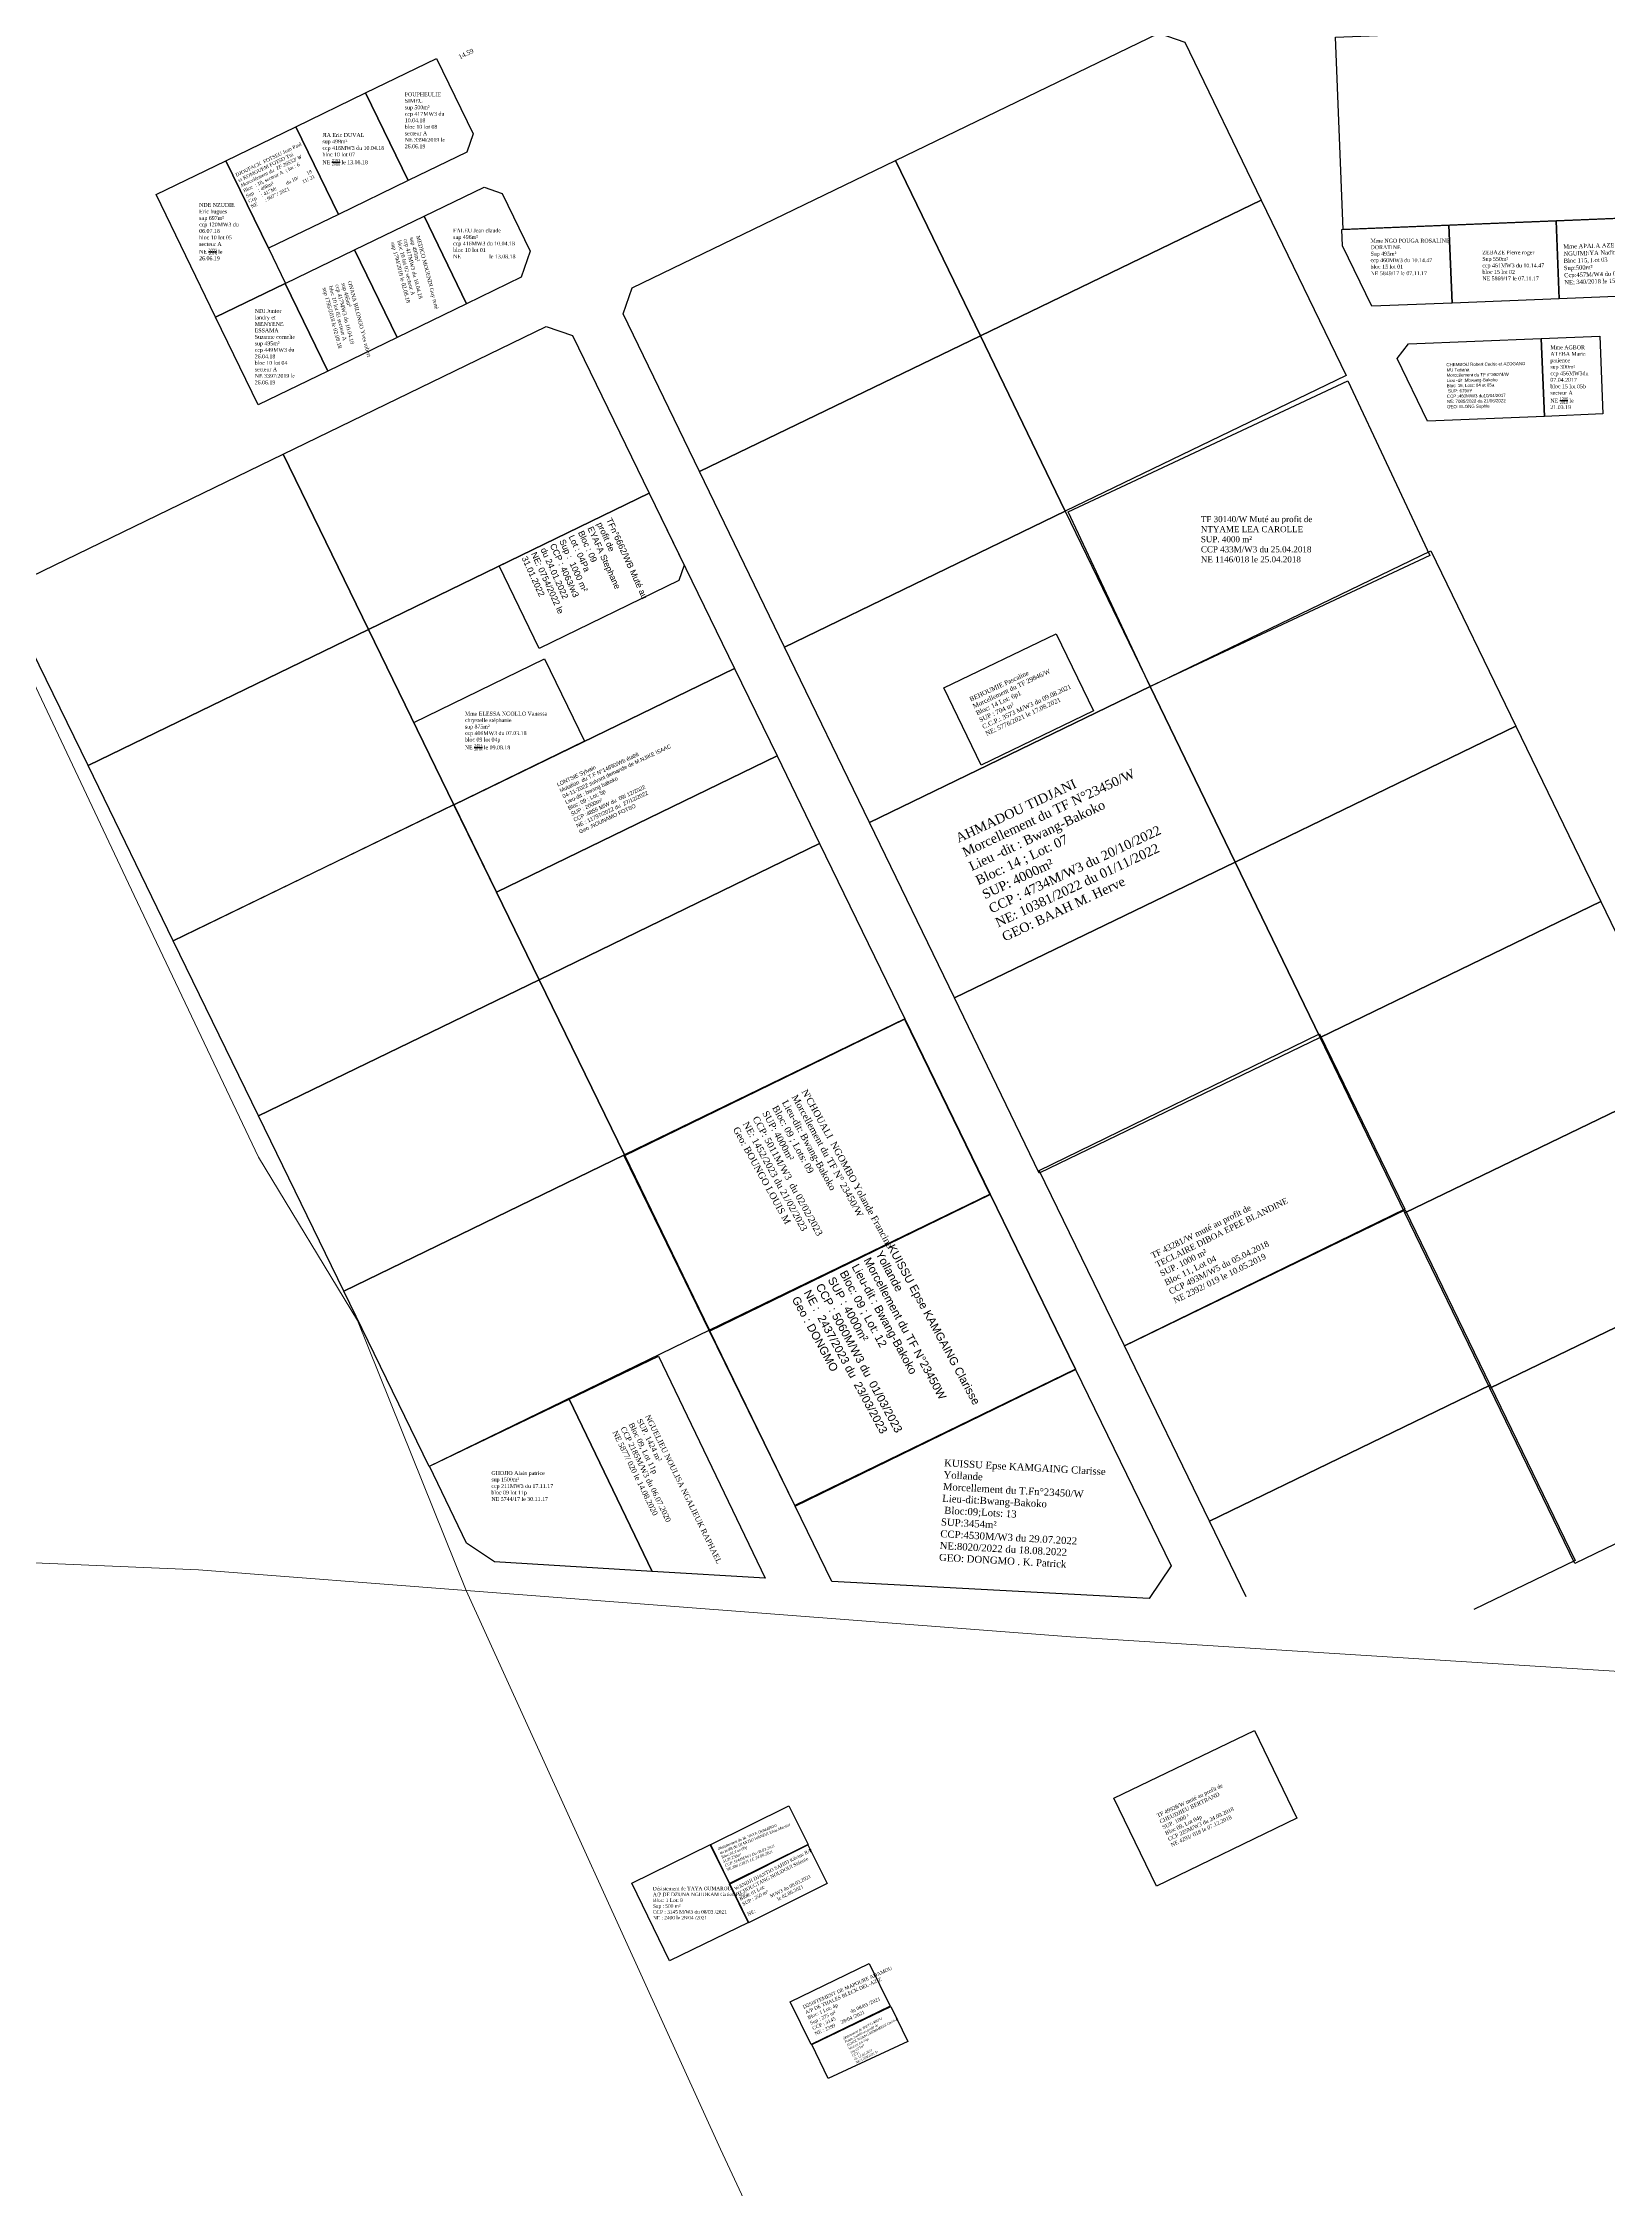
# Model space of a CAD drawing. Header units: millimetres. Extents: x 590121 to 927379, y 438565 to 1441738.
# Drawn here: x 592184 to 592586, y 440541 to 441091 of the extents above; entities that cross this region are included whole.
import ezdxf
from ezdxf.enums import TextEntityAlignment as Align

# ---------------------------------------------------------------- set-up
doc = ezdxf.new("R2010")
doc.units = ezdxf.units.MM
doc.header["$LTSCALE"] = 10
for name, color, linetype in [('Cotation Linéaire', 255, 'Continuous'), ('end maj 26 02 2021', 30, 'Continuous'), ('MAJ AOUT 2021', 7, 'Continuous'), ('MAJ AVRIL 2021', 7, 'Continuous'), ('MAJ JAN 2022', 12, 'Continuous'), ('MAJ JUIN 2021', 191, 'Continuous'), ('MAJ JUIN 24.06.2021', 194, 'Continuous'), ('MAJ NOV 2021', 7, 'Continuous'), ('Parcelle MAJ', 6, 'Continuous')]:
    doc.layers.add(name, color=color, linetype=linetype)
doc.layers.add('MAJ APRES LE 13.01.2023', color=222, linetype='Continuous', lineweight=30)
doc.layers.add('Roads_others', color=24, linetype='Continuous', lineweight=9)
doc.styles.get("Standard").update_dxf_attribs({"font": 'arial.ttf'})
doc.styles.add('Times 1.0', font='times.ttf', dxfattribs={"width": 0.99, "height": 1})
doc.styles.add('Times 3.0', font='times.ttf', dxfattribs={"width": 0.99, "height": 3})

msp = doc.modelspace()

# ---------------------------------------------------------------- linework, layer by layer
at = {"flags": 128}
for points in [[(592477.33, 441091.52), (592496.93, 441051.02), (592424.92, 441016.17), (592403.14, 441061.18), (592470.65, 441093.85)], [(592403.14, 441061.18), (592424.92, 441016.17), (592352.91, 440981.32), (592333.3, 441021.83), (592335.63, 441028.51)], [(592496.93, 441051.02), (592518.71, 441006.01), (592446.7, 440971.16), (592424.92, 441016.17)], [(592320.27, 441016.25), (592339.96, 440975.78), (592268, 440940.83), (592246.13, 440985.79), (592313.59, 441018.56)], [(592424.92, 441016.17), (592446.7, 440971.16), (592374.69, 440936.31), (592352.91, 440981.32)], [(592246.13, 440985.79), (592268, 440940.83), (592196.04, 440905.87), (592176.36, 440946.34), (592178.67, 440953.02)], [(592339.96, 440975.78), (592361.83, 440930.82), (592289.87, 440895.86), (592268, 440940.83)], [(592446.7, 440971.16), (592468.48, 440926.15), (592396.46, 440891.3), (592374.69, 440936.31)], [(592540.49, 440960.99), (592562.27, 440915.99), (592490.26, 440881.14), (592468.48, 440926.15)], [(592268, 440940.83), (592289.87, 440895.86), (592217.91, 440860.91), (592196.04, 440905.87)], [(592562.27, 440915.98), (592584.05, 440870.98), (592512.04, 440836.13), (592490.26, 440881.14)], [(592372.76, 440908.35), (592383.69, 440885.88), (592311.74, 440850.9), (592300.81, 440873.38)], [(592289.86, 440895.89), (592311.73, 440850.92), (592239.77, 440815.97), (592217.9, 440860.93)], [(592383.69, 440885.88), (592405.56, 440840.92), (592333.6, 440805.96), (592311.73, 440850.92)], [(592490.26, 440881.14), (592512.04, 440836.13), (592440.03, 440801.28), (592418.24, 440846.29)], [(592584.05, 440870.97), (592605.83, 440825.97), (592533.82, 440791.12), (592512.04, 440836.13)], [(592311.73, 440850.92), (592333.6, 440805.96), (592261.65, 440771.01), (592239.78, 440815.97)], [(592405.56, 440840.92), (592427.43, 440795.95), (592355.47, 440761), (592333.6, 440805.96)], [(592605.83, 440825.96), (592627.61, 440780.96), (592555.6, 440746.11), (592533.82, 440791.12)], [(592333.6, 440805.96), (592355.48, 440761), (592283.52, 440726.04), (592261.65, 440771.01)], [(592427.43, 440795.95), (592449.3, 440750.99), (592377.34, 440716.04), (592355.48, 440761)], [(592533.9, 440791.87), (592555.67, 440746.87), (592483.66, 440712.02), (592461.88, 440757.03)], [(592627.61, 440780.96), (592649.39, 440735.95), (592577.38, 440701.1), (592555.6, 440746.11)], [(592449.3, 440750.9), (592473.83, 440700.57), (592468.23, 440692.12), (592386.79, 440696.55), (592377.39, 440715.84)], [(592449.3, 440750.9), (592473.83, 440700.57), (592468.23, 440692.12), (592386.79, 440696.55), (592377.39, 440715.84)]]:
    msp.add_lwpolyline(points, close=True, dxfattribs=at)
msp.add_lwpolyline([(592493.05, 440692.61), (592483.66, 440712.02), (592555.68, 440746.86), (592577.45, 440701.86), (592551.51, 440689.3)], dxfattribs=at)
at = {"color": 150, "linetype": 'ByBlock', "lineweight": -3, "ltscale": 0.0014, "flags": 128}
msp.add_lwpolyline([(592401.93, 440587.47), (592406.29, 440578.47), (592385.9, 440568.94), (592381.67, 440577.67)], close=True, dxfattribs=at)
msp.add_lwpolyline([(592401.93, 440587.47), (592406.29, 440578.47), (592385.9, 440568.94), (592381.67, 440577.67)], close=True, dxfattribs=at)
at = {"color": 150, "lineweight": -3, "flags": 128}
msp.add_lwpolyline([(592401.93, 440587.47), (592406.29, 440578.47)], dxfattribs=at)
msp.add_lwpolyline([(592401.93, 440587.47), (592406.29, 440578.47)], dxfattribs=at)
at = {"layer": 'end maj 26 02 2021', "color": 150, "lineweight": -3, "flags": 128}
for points in [[(592285.46, 441087.36), (592294.85, 441068.01), (592293.24, 441063.34), (592278.17, 441056.03), (592267.25, 441078.52)], [(592285.46, 441087.36), (592294.85, 441068.01), (592293.24, 441063.34), (592278.17, 441056.03), (592267.25, 441078.52)], [(592231.41, 441061.12), (592242.34, 441038.63), (592246.7, 441029.64), (592246.59, 441029.58), (592228.78, 441020.94), (592213.49, 441052.42)], [(592231.41, 441061.12), (592242.34, 441038.63), (592246.7, 441029.64), (592246.59, 441029.58), (592228.78, 441020.94), (592213.49, 441052.42)], [(592246.59, 441029.58), (592257.51, 441007.09), (592239.69, 440998.45), (592228.78, 441020.94)], [(592246.59, 441029.58), (592257.51, 441007.09), (592239.69, 440998.45), (592228.78, 441020.94)], [(592583.77, 441016.1), (592584.58, 440996.12), (592569.59, 440995.51), (592568.78, 441015.5)], [(592583.77, 441016.1), (592584.58, 440996.12), (592569.59, 440995.51), (592568.78, 441015.5)], [(592342.36, 440754.33), (592369.73, 440697.39), (592340.76, 440699.12), (592319.49, 440743.33)], [(592342.36, 440754.33), (592369.73, 440697.39), (592340.76, 440699.12), (592319.49, 440743.33)]]:
    msp.add_lwpolyline(points, close=True, dxfattribs=at)
at = {"layer": 'end maj 26 02 2021', "color": 150, "flags": 128}
for points in [[(592267.25, 441078.52), (592278.17, 441056.03), (592260.26, 441047.33), (592249.34, 441069.83)], [(592267.25, 441078.52), (592278.17, 441056.03), (592260.26, 441047.33), (592249.34, 441069.83)], [(592297.61, 441054.34), (592302.28, 441052.72), (592309.48, 441037.88), (592307.17, 441031.2), (592293.14, 441024.39), (592282.22, 441046.88)], [(592297.61, 441054.34), (592302.28, 441052.72), (592309.48, 441037.88), (592307.17, 441031.2), (592293.14, 441024.39), (592282.22, 441046.88)], [(592282.22, 441046.88), (592293.14, 441024.39), (592275.33, 441015.74), (592264.41, 441038.23)], [(592282.22, 441046.88), (592293.14, 441024.39), (592275.33, 441015.74), (592264.41, 441038.23)], [(592572.57, 441045.67), (592573.38, 441025.69), (592545.9, 441024.58), (592545.09, 441044.56)], [(592572.57, 441045.67), (592573.38, 441025.69), (592545.9, 441024.58), (592545.09, 441044.56)], [(592597.55, 441046.68), (592598.36, 441026.7), (592573.38, 441025.69), (592572.57, 441045.67)], [(592597.55, 441046.68), (592598.36, 441026.7), (592573.38, 441025.69), (592572.57, 441045.67)], [(592545.09, 441044.56), (592545.9, 441024.58), (592525.33, 441023.75), (592517.78, 441039.3), (592517.61, 441043.45)], [(592545.09, 441044.56), (592545.9, 441024.58), (592525.33, 441023.75), (592517.78, 441039.3), (592517.61, 441043.45)], [(592264.41, 441038.23), (592275.32, 441015.74), (592257.51, 441007.1), (592246.59, 441029.58)], [(592264.41, 441038.23), (592275.32, 441015.74), (592257.51, 441007.1), (592246.59, 441029.58)], [(592313.09, 440933.26), (592323.38, 440912.14), (592289.88, 440895.85), (592279.61, 440916.98)], [(592313.09, 440933.26), (592323.38, 440912.14), (592289.88, 440895.85), (592279.61, 440916.98)], [(592319.49, 440743.33), (592340.76, 440699.12), (592300.31, 440701.54), (592293.15, 440706.35), (592283.65, 440726.09)], [(592319.49, 440743.33), (592340.76, 440699.12), (592300.31, 440701.54), (592293.15, 440706.35), (592283.65, 440726.09)]]:
    msp.add_lwpolyline(points, close=True, dxfattribs=at)
at = {"layer": 'end maj 26 02 2021', "color": 3, "flags": 128}
msp.add_lwpolyline([(592519.19, 441004.61), (592540.21, 440959.78), (592468.48, 440926.15), (592447.46, 440970.98)], close=True, dxfattribs=at)
msp.add_lwpolyline([(592519.19, 441004.61), (592540.21, 440959.78), (592468.48, 440926.15), (592447.46, 440970.98)], close=True, dxfattribs=at)
at = {"layer": 'end maj 26 02 2021', "color": 3, "lineweight": -3, "flags": 128}
for points in [[(592511.89, 440837.03), (592533.79, 440792.09), (592461.88, 440757.03), (592439.98, 440801.97)], [(592511.89, 440837.03), (592533.79, 440792.09), (592461.88, 440757.03), (592439.98, 440801.97)], [(592495.18, 440658.29), (592506.07, 440635.79), (592470.07, 440618.37), (592459.18, 440640.87)], [(592495.18, 440658.29), (592506.07, 440635.79), (592470.07, 440618.37), (592459.18, 440640.87)]]:
    msp.add_lwpolyline(points, close=True, dxfattribs=at)
at = {"layer": 'MAJ AOUT 2021', "flags": 128}
msp.add_lwpolyline([(592444.36, 440939.74), (592453.94, 440919.94), (592425.13, 440906), (592415.55, 440925.8)], close=True, dxfattribs=at)
msp.add_lwpolyline([(592444.36, 440939.74), (592453.94, 440919.94), (592425.13, 440906), (592415.55, 440925.8)], close=True, dxfattribs=at)
at = {"layer": 'MAJ APRES LE 13.01.2023', "flags": 128}
for points in [[(592405.48, 440840.79), (592427.38, 440795.85), (592355.47, 440760.79), (592333.57, 440805.72)], [(592427.39, 440795.84), (592449.3, 440750.9), (592377.39, 440715.84), (592355.48, 440760.79)]]:
    msp.add_lwpolyline(points, close=True, dxfattribs=at)
at = {"layer": 'MAJ AVRIL 2021', "flags": 128}
for points in [[(592355.72, 440628.98), (592365.44, 440609), (592345.2, 440599.16), (592335.49, 440619.14)], [(592355.72, 440628.98), (592365.44, 440609), (592345.2, 440599.16), (592335.49, 440619.14)], [(592396.41, 440598.51), (592401.75, 440587.52), (592381.52, 440577.68), (592376.17, 440588.67)], [(592396.41, 440598.51), (592401.75, 440587.52), (592381.52, 440577.68), (592376.17, 440588.67)]]:
    msp.add_lwpolyline(points, close=True, dxfattribs=at)
at = {"layer": 'MAJ JAN 2022', "lineweight": -3, "flags": 128}
for points in [[(592595.93, 441095.95), (592597.86, 441046.71), (592517.93, 441043.46), (592516, 441092.8)], [(592339.96, 440975.8), (592348.93, 440957.36), (592347.54, 440953.35), (592311.79, 440935.97), (592301.52, 440957.11)], [(592339.96, 440975.8), (592348.93, 440957.36), (592347.54, 440953.35), (592311.79, 440935.97), (592301.52, 440957.11)]]:
    msp.add_lwpolyline(points, close=True, dxfattribs=at)
at = {"layer": 'MAJ JUIN 2021', "flags": 128}
msp.add_lwpolyline([(592380.65, 440628.96), (592385.62, 440619.03), (592365.41, 440608.95), (592360.53, 440618.88)], close=True, dxfattribs=at)
msp.add_lwpolyline([(592380.65, 440628.96), (592385.62, 440619.03), (592365.41, 440608.95), (592360.53, 440618.88)], close=True, dxfattribs=at)
at = {"layer": 'MAJ JUIN 24.06.2021', "flags": 128}
msp.add_lwpolyline([(592375.79, 440638.95), (592380.73, 440629), (592360.58, 440618.99), (592355.63, 440628.94)], close=True, dxfattribs=at)
msp.add_lwpolyline([(592375.79, 440638.95), (592380.73, 440629), (592360.58, 440618.99), (592355.63, 440628.94)], close=True, dxfattribs=at)
at = {"layer": 'MAJ NOV 2021', "flags": 128}
msp.add_lwpolyline([(592249.34, 441069.82), (592260.26, 441047.33), (592242.34, 441038.63), (592231.42, 441061.12)], close=True, dxfattribs=at)
msp.add_lwpolyline([(592249.34, 441069.82), (592260.26, 441047.33), (592242.34, 441038.63), (592231.42, 441061.12)], close=True, dxfattribs=at)
at = {"layer": 'Parcelle MAJ', "color": 6, "lineweight": 30, "flags": 128}
for points in [[(592568.78, 441015.5), (592569.59, 440995.51), (592539.63, 440994.3), (592531.82, 441010.38), (592534.68, 441014.12)], [(592361.83, 440930.82), (592372.76, 440908.35), (592300.81, 440873.37), (592289.88, 440895.85)], [(592468.48, 440926.15), (592490.26, 440881.14), (592418.24, 440846.29), (592396.46, 440891.3)]]:
    msp.add_lwpolyline(points, close=True, dxfattribs=at)
at = {"layer": 'Roads_others'}
for points in [[(591922.6, 441462.66), (591937.95, 441438.56), (591941.99, 441431.62), (591967.2, 441376.93), (591988.32, 441334.06), (591995.7, 441316.31), (592000.48, 441301.24), (592002.87, 441287.19), (592007.06, 441277.13), (592015.25, 441261.76), (592021.3, 441252.75), (592075.68, 441139.22), (592119.25, 441044.01), (592148.78, 440989.02), (592171.16, 440950.3), (592207.86, 440872.55), (592239.79, 440805.43), (592265.15, 440763.46), (592293.01, 440694.24)], [(591607.84, 440731.15), (591610, 440728.96), (591612.57, 440727.78), (591722.19, 440724.2), (591749.74, 440723.3), (591964.45, 440708.14), (592087.88, 440705.3), (592224.41, 440699.52), (592293.01, 440694.24), (592448.07, 440682.29), (592641.63, 440670.07), (592711.91, 440668.07)], [(592293.01, 440694.24), (592358.26, 440550.87), (592388.71, 440485.54), (592398.28, 440445.9), (592402.47, 440419), (592401.9, 440395.03), (592395.28, 440322.19), (592396.1, 440316.65), (592398.04, 440311.47), (592431.83, 440248.36), (592467.04, 440176.51)]]:
    msp.add_lwpolyline(points, dxfattribs=at)

# ---------------------------------------------------------------- texts
at = {"attachment_point": 1}
for s, insert, char_height, width, rotation in [('CHEMBOU Robert Cedric et AZOGANG \\PMU Tatiana\\P{\\C1;Morcellement du TF n°30074/W\\P}Lieu -dit :Mbwang-Bakoko \\PBloc: 15, Lots: 04 et 05a\\P SUP: 679m²\\PCCP :460M/W3 du10/04/2017 \\PNE: 7085/2022 du 21/06/2022\\P{\\C1;GEO: \\A1;ELONG Sophie}', (592544.44, 441009.17), 0.8087, 90.9409, 0.8422), ('{\\fTimes New Roman|b0|i0|c0|p18;AHMADOU TIDJANI\\P\\C1;Morcellement du TF N°23450/W\\P\\C256;Lieu -dit : Bwang-Bakoko\\PBloc: 14 ; Lot: 07\\PSUP: 4000m²\\PCCP : 4734M/W3 du 20/10/2022 \\PNE: 10381/2022 du 01/11/2022\\P\\C1;GEO: BAAH M. Herve}', (592418.27, 440888.21), 2.3973, 269.572, 25.1357), ('{\\fTimes New Roman|b0|i0|c0|p18;KUISSU Epse KAMGAING Clarisse\\PYollande\\P\\C1;Morcellement du T.Fn%%D23450/W\\P\\C256;Lieu-dit:Bwang-Bakoko\\P Bloc:09;Lots: 13\\C1;\\P\\C256;SUP:3454m²\\PCCP:4530M/W3 du 29.07.2022\\PNE:8020/2022 du 18.08.2022\\PGEO: DONGMO . K. Patrick}', (592415.69, 440727.88), 1.8199, 61.7727, 356.8918)]:
    msp.add_mtext(s, dxfattribs=dict(at, insert=insert, char_height=char_height, width=width, rotation=rotation))
at = {"color": 3, "insert": (592316.15, 440901.4), "char_height": 1, "width": 37.1738, "attachment_point": 1, "rotation": 25.198}
msp.add_mtext('{\\C7;LONTSIE Sylvain \\P\\C1;Mutation  du T.F N°14690/Wb établi \\P04-11-2022 suivant demande de M.NJIKE ISAAC\\P\\C256;Lieu-dit : bwang bakoko \\PBloc: 09 ; Lot: 5p\\PSUP : 2000m²\\PCCP :4855 M/W du  09/ 12/2022\\PNE : 11797/2022 du  27/12/2022\\P\\C1;Geo :NOUNAMO FOTSO}', dxfattribs=at)
at = {"color": 7, "insert": (592357.47, 440628.22, -311), "char_height": 0.7, "width": 50.5232, "attachment_point": 1, "rotation": 22.1119}
msp.add_mtext('\\A1;{\\fArial|b0|i0|c0|p34;\\C1;désistement de M. YAYA OUMAROU\\Pau profit de \\A0;\\fTimes New Roman|b0|i1|c0|p18;\\C7;DIANTIO WANDJI Elvis Martial\\PBloc:01;Lot:08p\\PSUP:250m²\\PCCP:3144M/W3 Du 08.03.2021\\PNE.3801/2021 LE 24.06.2021}', dxfattribs=at)
msp.add_mtext('\\A1;{\\fArial|b0|i0|c0|p34;\\C1;désistement de M. YAYA OUMAROU\\Pau profit de \\A0;\\fTimes New Roman|b0|i1|c0|p18;\\C7;DIANTIO WANDJI Elvis Martial\\PBloc:01;Lot:08p\\PSUP:250m²\\PCCP:3144M/W3 Du 08.03.2021\\PNE.3801/2021 LE 24.06.2021}', dxfattribs=at)
at = {"layer": 'Cotation Linéaire', "color": 232, "lineweight": 30, "style": 'Times 3.0', "width": 0.99}
msp.add_text('14.59', height=1.2, rotation=25.8906, dxfattribs=at).set_placement((592292.73, 441089.09), align=Align.TOP_CENTER)
at = {"layer": 'end maj 26 02 2021', "color": 150, "linetype": 'ByBlock', "lineweight": -3, "ltscale": 0.0014, "attachment_point": 1, "style": 'Times 1.0'}
for s, insert, char_height, width in [('\\A1;POUPHEULIE SIMEU\\P{\\fTimes New Roman|b0|i0|c186|p18;sup }500{\\fTimes New Roman|b0|i0|c186|p18;m²\\Pccp 4}17{\\fTimes New Roman|b0|i0|c186|p18;MW3 du }10.04.18{\\fTimes New Roman|b0|i0|c186|p18;\\Pbloc 10 lot 0}8{\\fTimes New Roman|b0|i0|c186|p18;\\Psecteur A\\PNE 339}4{\\fTimes New Roman|b0|i0|c186|p18;/2019 le 26.06.19}', (592277.28, 441078.64), 1, 10.4996), ('\\A1;POUPHEULIE SIMEU\\P{\\fTimes New Roman|b0|i0|c186|p18;sup }500{\\fTimes New Roman|b0|i0|c186|p18;m²\\Pccp 4}17{\\fTimes New Roman|b0|i0|c186|p18;MW3 du }10.04.18{\\fTimes New Roman|b0|i0|c186|p18;\\Pbloc 10 lot 0}8{\\fTimes New Roman|b0|i0|c186|p18;\\Psecteur A\\PNE 339}4{\\fTimes New Roman|b0|i0|c186|p18;/2019 le 26.06.19}', (592277.28, 441078.64), 1, 10.4996), ('\\A1;{\\fTimes New Roman|b0|i0|c186|p18;JIA Eric DUVAL\\Psup 498m²\\Pccp 416MW3 du 10.04.18\\Pbloc 10 lot 07\\PNE \\H0.7x;\\S2593/2018;\\H1.429x; le 13}.{\\fTimes New Roman|b0|i0|c186|p18;08.18}', (592256.17, 441068.21), 1, 18.1557), ('\\A1;{\\fTimes New Roman|b0|i0|c186|p18;JIA Eric DUVAL\\Psup 498m²\\Pccp 416MW3 du 10.04.18\\Pbloc 10 lot 07\\PNE \\H0.7x;\\S2593/2018;\\H1.429x; le 13}.{\\fTimes New Roman|b0|i0|c186|p18;08.18}', (592256.17, 441068.21), 1, 18.1557), ('\\A1;{\\fTimes New Roman|b0|i0|c186|p18;NDE NZUDIE Eric hugues\\Psup 697m²\\Pccp 120MW3 du 06.07.18}\\Pbloc 10 lot 05\\Psecteur A\\PNE {\\H0.7x;\\S3393/2019;} le 26.06.19', (592224.55, 441050.25), 1, 10.4996), ('\\A1;{\\fTimes New Roman|b0|i0|c186|p18;NDE NZUDIE Eric hugues\\Psup 697m²\\Pccp 120MW3 du 06.07.18}\\Pbloc 10 lot 05\\Psecteur A\\PNE {\\H0.7x;\\S3393/2019;} le 26.06.19', (592224.55, 441050.25), 1, 10.4996), ('\\A1;FALEU Jean claude{\\fTimes New Roman|b0|i0|c186|p18;\\Psup 49}6{\\fTimes New Roman|b0|i0|c186|p18;m²\\Pccp 416MW3 du 10.04.18\\Pbloc 10 lot 0}1\\P{\\fTimes New Roman|b0|i0|c186|p18;NE} 2594/2018{\\fTimes New Roman|b0|i0|c186|p18; le 13}.{\\fTimes New Roman|b0|i0|c186|p18;08.18}', (592289.69, 441043.7), 1, 18.1557), ('\\A1;FALEU Jean claude{\\fTimes New Roman|b0|i0|c186|p18;\\Psup 49}6{\\fTimes New Roman|b0|i0|c186|p18;m²\\Pccp 416MW3 du 10.04.18\\Pbloc 10 lot 0}1\\P{\\fTimes New Roman|b0|i0|c186|p18;NE} 2594/2018{\\fTimes New Roman|b0|i0|c186|p18; le 13}.{\\fTimes New Roman|b0|i0|c186|p18;08.18}', (592289.69, 441043.7), 1, 18.1557), ('Mme NGO POUGA ROSALINE DORATINE\\PSup 495m²\\Pccp 460MW3 du 10.14.47\\Pbloc 15 lot 01\\PNE 5849/17 le 07.11.17', (592524.98, 441041.08), 1, 20.9199), ('Mme NGO POUGA ROSALINE DORATINE\\PSup 495m²\\Pccp 460MW3 du 10.14.47\\Pbloc 15 lot 01\\PNE 5849/17 le 07.11.17', (592524.98, 441041.08), 1, 20.9199), ('ZEBAZE Pierre roger\\PSup 550m²\\Pccp 461MW3 du 10.14.47\\Pbloc 15 lot 02\\PNE 5869/17 le 07.11.17', (592553.66, 441038.07), 1, 20.9199), ('ZEBAZE Pierre roger\\PSup 550m²\\Pccp 461MW3 du 10.14.47\\Pbloc 15 lot 02\\PNE 5869/17 le 07.11.17', (592553.66, 441038.07), 1, 20.9199), ('\\A1;{\\fTimes New Roman|b0|i0|c186|p18;ND}I Junior landry et MENYENE ESSAMA Suzanne cornelie\\P{\\fTimes New Roman|b0|i0|c186|p18;sup }495{\\fTimes New Roman|b0|i0|c186|p18;m²\\Pccp }449{\\fTimes New Roman|b0|i0|c186|p18;MW3 du }26.04{\\fTimes New Roman|b0|i0|c186|p18;.18\\Pbloc 10 lot 0}4{\\fTimes New Roman|b0|i0|c186|p18;\\Psecteur A\\PNE }3397/2019{\\fTimes New Roman|b0|i0|c186|p18; le 26.06.19}', (592238.8, 441023.07), 1, 10.4996), ('\\A1;{\\fTimes New Roman|b0|i0|c186|p18;ND}I Junior landry et MENYENE ESSAMA Suzanne cornelie\\P{\\fTimes New Roman|b0|i0|c186|p18;sup }495{\\fTimes New Roman|b0|i0|c186|p18;m²\\Pccp }449{\\fTimes New Roman|b0|i0|c186|p18;MW3 du }26.04{\\fTimes New Roman|b0|i0|c186|p18;.18\\Pbloc 10 lot 0}4{\\fTimes New Roman|b0|i0|c186|p18;\\Psecteur A\\PNE }3397/2019{\\fTimes New Roman|b0|i0|c186|p18; le 26.06.19}', (592238.8, 441023.07), 1, 10.4996), ('\\A1;Mme AGBOR ATEBA Marie patience\\Psup 300m²\\Pccp 456MW3du 07.04.2017\\Pbloc 15 lot 05b\\Psecteur A\\PNE {\\H0.7x;\\S1286/2019;} le 21.03.19', (592571.1, 441013.72), 1, 10.6336), ('\\A1;Mme AGBOR ATEBA Marie patience\\Psup 300m²\\Pccp 456MW3du 07.04.2017\\Pbloc 15 lot 05b\\Psecteur A\\PNE {\\H0.7x;\\S1286/2019;} le 21.03.19', (592571.1, 441013.72), 1, 10.6336), ('{\\fTimes New Roman|b0|i0|c186|p18;\\C1;TF 30140/W Mu\\fTimes New Roman|b0|i0|c0|p18;té au profit de\\C256; \\PNTYAME LEA CAROLLE\\PSUP. 4000 m²\\PCCP 433M/W3 du 25.04.2018\\PNE 1146/018 le 25.04.2018}', (592481.46, 440969.91), 1.54805, 137.7525), ('{\\fTimes New Roman|b0|i0|c186|p18;\\C1;TF 30140/W Mu\\fTimes New Roman|b0|i0|c0|p18;té au profit de\\C256; \\PNTYAME LEA CAROLLE\\PSUP. 4000 m²\\PCCP 433M/W3 du 25.04.2018\\PNE 1146/018 le 25.04.2018}', (592481.46, 440969.91), 1.54805, 137.7525), ('\\A1;Mme ELESSA NGOLLO Vanessa chrystelle stéphanie\\Psup 875m²\\Pccp 406MW3 du 07.03.18\\Pbloc 09 lot 04p\\PNE {\\H0.7x;\\S2493/2018;} le 09.08.18', (592292.69, 440919.72), 1, 24.7677), ('\\A1;Mme ELESSA NGOLLO Vanessa chrystelle stéphanie\\Psup 875m²\\Pccp 406MW3 du 07.03.18\\Pbloc 09 lot 04p\\PNE {\\H0.7x;\\S2493/2018;} le 09.08.18', (592292.69, 440919.72), 1, 24.7677), ('GHOJIO Alain patrice\\Psup 1500m²\\Pccp 211MW3 du 17.11.17\\Pbloc 09 lot 11p\\PNE 5744/17 le 30.11.17', (592299.5, 440724.84), 1, 25.2294), ('GHOJIO Alain patrice\\Psup 1500m²\\Pccp 211MW3 du 17.11.17\\Pbloc 09 lot 11p\\PNE 5744/17 le 30.11.17', (592299.5, 440724.84), 1, 25.2294)]:
    msp.add_mtext(s, dxfattribs=dict(at, insert=insert, char_height=char_height, width=width))
for s, insert, char_height, width, rotation in [('MEDICO MOUENDI Guy rené\\Psup 495m²\\Pccp 417MW3 du 10.04.18\\Pbloc 10 lot 02 secteur A\\Psup 1794/2018 le 02.08.18', (592281.15, 441042.01), 1, 19.2579, 284.5234), ('MEDICO MOUENDI Guy rené\\Psup 495m²\\Pccp 417MW3 du 10.04.18\\Pbloc 10 lot 02 secteur A\\Psup 1794/2018 le 02.08.18', (592281.15, 441042.01), 1, 19.2579, 284.5234), ('ONANA BILONGO Yves robert{\\fTimes New Roman|b0|i0|c186|p18;\\Psup 495m²\\Pccp 417MW3 du 10.04.18\\Pbloc 10 lot 0}3 {\\fTimes New Roman|b0|i0|c186|p18;secteur A\\Psup 179}5{\\fTimes New Roman|b0|i0|c186|p18;/2018 le 02.08.18}', (592263.63, 441030.36), 1, 19.2579, 284.5234), ('ONANA BILONGO Yves robert{\\fTimes New Roman|b0|i0|c186|p18;\\Psup 495m²\\Pccp 417MW3 du 10.04.18\\Pbloc 10 lot 0}3 {\\fTimes New Roman|b0|i0|c186|p18;secteur A\\Psup 179}5{\\fTimes New Roman|b0|i0|c186|p18;/2018 le 02.08.18}', (592263.63, 441030.36), 1, 19.2579, 284.5234), ('{\\C1;TF 43281/W muté au profit de\\C256;\\PTECLAIRE DIBOA EPEE BLANDINE\\PSUP. 1000 m²\\PBloc 11, Lot 04\\PCCP 493M/W5 du 05.04.2018\\PNE 2392/ 019 le 10.05.2019}', (592468.48, 440780.75), 1.5456, 70.5684, 26.3076), ('{\\C1;TF 43281/W muté au profit de\\C256;\\PTECLAIRE DIBOA EPEE BLANDINE\\PSUP. 1000 m²\\PBloc 11, Lot 04\\PCCP 493M/W5 du 05.04.2018\\PNE 2392/ 019 le 10.05.2019}', (592468.48, 440780.75), 1.5456, 70.5684, 26.3076), ('{\\C256;NGUELIEU NOULISA NGALIEUK RAPHAEL\\PSUP. 1424 m²\\PBloc 09, Lot 11p\\PCCP 2185M/W3 du 06.07.2020\\PNE 5877/ 020 le 14.08.2020}', (592340.15, 440739.51), 1.4, 94.5957, 296.0072), ('{\\C256;NGUELIEU NOULISA NGALIEUK RAPHAEL\\PSUP. 1424 m²\\PBloc 09, Lot 11p\\PCCP 2185M/W3 du 06.07.2020\\PNE 5877/ 020 le 14.08.2020}', (592340.15, 440739.51), 1.4, 94.5957, 296.0072), ('{\\C1;TF 49928/W muté au profit de\\P\\C256;CHEUDJIEU BERTRAND\\PSUP. 1000 ²\\PBloc 09, Lot 04p\\PCCP 225M/W3 du 24.09.2018\\PNE 4291/ 018 le 07.12.2018}', (592470.02, 440636.82), 1, 56.3121, 25.2456), ('{\\C1;TF 49928/W muté au profit de\\P\\C256;CHEUDJIEU BERTRAND\\PSUP. 1000 ²\\PBloc 09, Lot 04p\\PCCP 225M/W3 du 24.09.2018\\PNE 4291/ 018 le 07.12.2018}', (592470.02, 440636.82), 1, 56.3121, 25.2456)]:
    msp.add_mtext(s, dxfattribs=dict(at, insert=insert, char_height=char_height, width=width, rotation=rotation))
at = {"layer": 'end maj 26 02 2021', "color": 150, "linetype": 'ByBlock', "lineweight": -3, "insert": (592574.4, 441039.62), "char_height": 1.1, "width": 66.4615, "attachment_point": 1, "rotation": 1.7539, "style": 'Times 1.0'}
msp.add_mtext('{\\fTimes New Roman|b0|i0|c186|p18;\\C256;M\\fTimes New Roman|b0|i0|c0|p18;me APALA AZEUFACK EPSE \\PNGUIMEYA Nadine\\P\\fTimes New Roman|b0|i0|c186|p18;Bloc \\fTimes New Roman|b0|i0|c0|p18;115\\fTimes New Roman|b0|i0|c186|p18;, Lot \\fTimes New Roman|b0|i0|c0|p18;03\\P\\fTimes New Roman|b0|i0|c186|p18;Sup:\\fTimes New Roman|b0|i0|c0|p18;500\\fTimes New Roman|b0|i0|c186|p18;m²\\PCcp:\\fTimes New Roman|b0|i0|c0|p18;457\\fTimes New Roman|b0|i0|c186|p18;M/W4 du \\fTimes New Roman|b0|i0|c0|p18;07\\fTimes New Roman|b0|i0|c186|p18;/\\fTimes New Roman|b0|i0|c0|p18;04\\fTimes New Roman|b0|i0|c186|p18;/201\\fTimes New Roman|b0|i0|c0|p18;7\\fTimes New Roman|b0|i0|c186|p18;\\PNE; \\fTimes New Roman|b0|i0|c0|p18;340\\fTimes New Roman|b0|i0|c186|p18;/2018 le 15/03/2018}', dxfattribs=at)
msp.add_mtext('{\\fTimes New Roman|b0|i0|c186|p18;\\C256;M\\fTimes New Roman|b0|i0|c0|p18;me APALA AZEUFACK EPSE \\PNGUIMEYA Nadine\\P\\fTimes New Roman|b0|i0|c186|p18;Bloc \\fTimes New Roman|b0|i0|c0|p18;115\\fTimes New Roman|b0|i0|c186|p18;, Lot \\fTimes New Roman|b0|i0|c0|p18;03\\P\\fTimes New Roman|b0|i0|c186|p18;Sup:\\fTimes New Roman|b0|i0|c0|p18;500\\fTimes New Roman|b0|i0|c186|p18;m²\\PCcp:\\fTimes New Roman|b0|i0|c0|p18;457\\fTimes New Roman|b0|i0|c186|p18;M/W4 du \\fTimes New Roman|b0|i0|c0|p18;07\\fTimes New Roman|b0|i0|c186|p18;/\\fTimes New Roman|b0|i0|c0|p18;04\\fTimes New Roman|b0|i0|c186|p18;/201\\fTimes New Roman|b0|i0|c0|p18;7\\fTimes New Roman|b0|i0|c186|p18;\\PNE; \\fTimes New Roman|b0|i0|c0|p18;340\\fTimes New Roman|b0|i0|c186|p18;/2018 le 15/03/2018}', dxfattribs=at)
at = {"layer": 'end maj 26 02 2021', "linetype": 'ByBlock', "insert": (592389.6, 440579.48), "char_height": 0.6, "attachment_point": 1, "rotation": 27.7694}
msp.add_mtext('{\\fTimes New Roman|b0|i1|c0|p18;\\C1;désistement de TAFFO MEFO\\PPaule Jodelle au profit de\\P\\C256;TCHOUNGANG NKWAMENE Ghislain \\Pbloc:01,lot:04p\\Psup:225m²\\PCCP: 3071M/W3\\Pdu 12.02.2021\\PNE:1782/2021 le 22.03.2021}', dxfattribs=at)
msp.add_mtext('{\\fTimes New Roman|b0|i1|c0|p18;\\C1;désistement de TAFFO MEFO\\PPaule Jodelle au profit de\\P\\C256;TCHOUNGANG NKWAMENE Ghislain \\Pbloc:01,lot:04p\\Psup:225m²\\PCCP: 3071M/W3\\Pdu 12.02.2021\\PNE:1782/2021 le 22.03.2021}', dxfattribs=at)
at = {"layer": 'MAJ AOUT 2021', "insert": (592421.96, 440923.36), "char_height": 1.74574, "attachment_point": 1, "rotation": 24.8984}
msp.add_mtext_dynamic_manual_height_columns('{\\fTimes New Roman|b0|i0|c0|p18;\\H0.66667x;BEHOUMIE Pascaline \\PMorcellement du TF 29846\\fTimes New Roman|b0|i0|c186|p18;/W\\fTimes New Roman|b0|i0|c0|p18; Bloc: 14 Lot: 6p1\\PSUP : 704 m²\\PC.C.P.: 3573 M/W3 du 09.08.2021\\PNE: 5776/2021 le 17.08.2021}', width=24.4934, gutter_width=12.5, heights=[12.61], dxfattribs=at)
msp.add_mtext_dynamic_manual_height_columns('{\\fTimes New Roman|b0|i0|c0|p18;\\H0.66667x;BEHOUMIE Pascaline \\PMorcellement du TF 29846\\fTimes New Roman|b0|i0|c186|p18;/W\\fTimes New Roman|b0|i0|c0|p18; Bloc: 14 Lot: 6p1\\PSUP : 704 m²\\PC.C.P.: 3573 M/W3 du 09.08.2021\\PNE: 5776/2021 le 17.08.2021}', width=24.4934, gutter_width=12.5, heights=[12.61], dxfattribs=at)
at = {"layer": 'MAJ APRES LE 13.01.2023', "attachment_point": 1}
for s, insert, char_height, width, rotation in [("\\A1;{\\fTimes New Roman|b0|i0|c0|p18;\\C3;N'CHOUALI  NGOMBO Yolande Francine    \\P\\C1;Morcellement du TF N° 23450/W \\P\\C7;Lieu-dit: Bwang-Bakoko\\PBloc: 09 ; Lots: 09\\PSUP: 4000m²\\PCCP: 5011M/W3  du 02/02/2023\\PNE: 1452/2023 du 21/02/2023\\P\\C1;Geo: BOUNGO LOUIS M}", (592380.49, 440823.06), 1.7192, 60.6784, 298.7686), ('KUISSU Epse KAMGAING Clarisse Yollande          \\P{\\C1;Morcellement du TF N°23450W    \\P}Lieu-dit : Bwang-Bakoko\\PBloc: 09 ; Lot: 12 \\PSUP : 4000m²\\PCCP : 5060M/W3 du  01/03/2023\\PNE :  2437/2023 du  23/03/2023\\P{\\C1;Geo : DONGMO}', (592402.87, 440783.3), 2.0944, 48.3504, 298.5266)]:
    msp.add_mtext(s, dxfattribs=dict(at, insert=insert, char_height=char_height, width=width, rotation=rotation))
at = {"layer": 'MAJ AVRIL 2021', "char_height": 0.8972, "attachment_point": 1}
for s, insert, rotation in [('\\A1;{\\fGeorgia|b0|i0|c0|p18;Désistement de YAYA OUMAROU\\PA/P DE DZUNA NGHOKAM Gatien Paulin\\PBloc: 1 Lot: 9\\PSup : 500 m²\\PCCP : 3145 M/W3 du 08/03 /2021\\PNE : 2400 le 28/04 /2021}', (592340.92, 440618.15), 0.1061), ('\\A1;{\\fGeorgia|b0|i0|c0|p18;Désistement de YAYA OUMAROU\\PA/P DE DZUNA NGHOKAM Gatien Paulin\\PBloc: 1 Lot: 9\\PSup : 500 m²\\PCCP : 3145 M/W3 du 08/03 /2021\\PNE : 2400 le 28/04 /2021}', (592340.92, 440618.15), 0.1061), ('\\A1;{\\fGeorgia|b0|i0|c0|p18;D2SISTEMENT DE MAPOURE ADAMOU\\PA/P DE THALES BLECK DEL-AZIZ\\PBloc: 1 Lot: 4p \\PSup : 275 m²\\PCCP : 3145 M/W3 du 08/03 /2021\\PNE : 2399 le 28/04 /2021}', (592379.25, 440587.67), 23.9891), ('\\A1;{\\fGeorgia|b0|i0|c0|p18;D2SISTEMENT DE MAPOURE ADAMOU\\PA/P DE THALES BLECK DEL-AZIZ\\PBloc: 1 Lot: 4p \\PSup : 275 m²\\PCCP : 3145 M/W3 du 08/03 /2021\\PNE : 2399 le 28/04 /2021}', (592379.25, 440587.67), 23.9891)]:
    msp.add_mtext(s, dxfattribs=dict(at, insert=insert, rotation=rotation))
at = {"layer": 'MAJ JAN 2022', "linetype": 'ByBlock', "insert": (592330.35, 440969.65), "char_height": 1.5867, "width": 23.2356, "attachment_point": 1, "rotation": 294.4099}
msp.add_mtext('{\\fArial|b0|i0|c0|p34;TFn°6662/WB Muté au profit de \\PEYAFA Stephane \\PBloc : 09\\PLot : 04Pa\\PSup :  1000 m²\\PCCP : 4063/w3 \\Pdu 24.01.2022\\PNE: 0754/2022 le 31.01.2022}', dxfattribs=at)
msp.add_mtext('{\\fArial|b0|i0|c0|p34;TFn°6662/WB Muté au profit de \\PEYAFA Stephane \\PBloc : 09\\PLot : 04Pa\\PSup :  1000 m²\\PCCP : 4063/w3 \\Pdu 24.01.2022\\PNE: 0754/2022 le 31.01.2022}', dxfattribs=at)
at = {"layer": 'MAJ JUIN 2021', "insert": (592361.68, 440617.99), "char_height": 0.8807, "attachment_point": 1, "rotation": 27.0587}
msp.add_mtext('{\\fTimes New Roman|b0|i0|c0|p18;WANDJI DJANTIO SAHID Kévine R/P\\PTCHOUCTANG NOUDOUI Sidonie\\PBloc: 01 Lot: 08p\\PSUP : 250 m²\\PC.C.P.: 3144 M/W3 du 08.03.2021\\PNE: \\C7;3504\\C256;/2021 le 02.06.2021  }', dxfattribs=at)
msp.add_mtext('{\\fTimes New Roman|b0|i0|c0|p18;WANDJI DJANTIO SAHID Kévine R/P\\PTCHOUCTANG NOUDOUI Sidonie\\PBloc: 01 Lot: 08p\\PSUP : 250 m²\\PC.C.P.: 3144 M/W3 du 08.03.2021\\PNE: \\C7;3504\\C256;/2021 le 02.06.2021  }', dxfattribs=at)
at = {"layer": 'MAJ NOV 2021', "insert": (592233.75, 441057.79), "char_height": 0.9, "width": 18.1974, "attachment_point": 1, "rotation": 25.8243}
msp.add_mtext('{\\fTimes New Roman|b0|i0|c0|p18;DJOUFACK  FOTSEU Jean Paul \\Pet KOMGUEM FOTSO Titi \\fTimes New Roman|b0|i1|c0|p18;\\C1;Morcellement du  TF 26532/ W\\P\\fTimes New Roman|b0|i0|c0|p18;\\C256;Bloc  : 10, secteur A  ; lot : 6\\PSup    : 498m²\\PCcp    : 417M/ W3 du 10/ 04/ 18\\PNE      : 9077/ 2021 le 17/ 11/ 21}', dxfattribs=at)
msp.add_mtext('{\\fTimes New Roman|b0|i0|c0|p18;DJOUFACK  FOTSEU Jean Paul \\Pet KOMGUEM FOTSO Titi \\fTimes New Roman|b0|i1|c0|p18;\\C1;Morcellement du  TF 26532/ W\\P\\fTimes New Roman|b0|i0|c0|p18;\\C256;Bloc  : 10, secteur A  ; lot : 6\\PSup    : 498m²\\PCcp    : 417M/ W3 du 10/ 04/ 18\\PNE      : 9077/ 2021 le 17/ 11/ 21}', dxfattribs=at)

doc.saveas('drawing.dxf')
